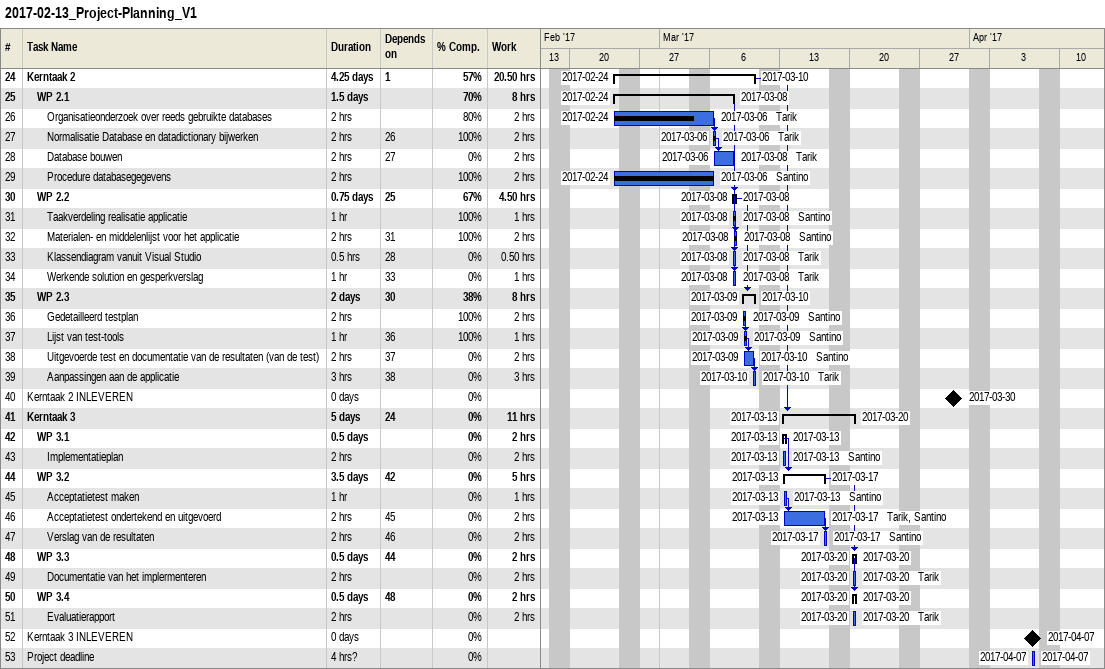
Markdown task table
2017-02-13_Project-Planning_V1

| ID | Level | Task | Duration | Start | Finish | Predecessors | Resources | % complete | Work (h) |
|---|---|---|---|---|---|---|---|---|---|
| 24 | 1 | **Kerntaak 2** | 4.25d | 2017-02-24 | 2017-03-10 | 1 |  | 57 | 20.50 |
| 25 | 2 | **WP 2.1** | 1.5d | 2017-02-24 | 2017-03-08 |  |  | 70 | 8 |
| 26 | 3 | Organisatieonderzoek over reeds gebruikte databases | 2h | 2017-02-24 | 2017-03-06 |  | Tarik | 80 | 2 |
| 27 | 3 | Normalisatie Database en datadictionary bijwerken | 2h | 2017-03-06 | 2017-03-06 | 26 | Tarik | 100 | 2 |
| 28 | 3 | Database bouwen | 2h | 2017-03-06 | 2017-03-08 | 27 | Tarik | 0 | 2 |
| 29 | 3 | Procedure databasegegevens | 2h | 2017-02-24 | 2017-03-06 |  | Santino | 100 | 2 |
| 30 | 2 | **WP 2.2** | 0.75d | 2017-03-08 | 2017-03-08 | 25 |  | 67 | 4.50 |
| 31 | 3 | Taakverdeling realisatie applicatie | 1h | 2017-03-08 | 2017-03-08 |  | Santino | 100 | 1 |
| 32 | 3 | Materialen- en middelenlijst voor het applicatie | 2h | 2017-03-08 | 2017-03-08 | 31 | Santino | 100 | 2 |
| 33 | 3 | Klassendiagram vanuit Visual Studio | 0.5h | 2017-03-08 | 2017-03-08 | 28 | Tarik | 0 | 0.50 |
| 34 | 3 | Werkende solution en gesperkverslag | 1h | 2017-03-08 | 2017-03-08 | 33 | Tarik | 0 | 1 |
| 35 | 2 | **WP 2.3** | 2d | 2017-03-09 | 2017-03-10 | 30 |  | 38 | 8 |
| 36 | 3 | Gedetailleerd testplan | 2h | 2017-03-09 | 2017-03-09 |  | Santino | 100 | 2 |
| 37 | 3 | Lijst van test-tools | 1h | 2017-03-09 | 2017-03-09 | 36 | Santino | 100 | 1 |
| 38 | 3 | Uitgevoerde test en documentatie van de resultaten (van de test) | 2h | 2017-03-09 | 2017-03-10 | 37 | Santino | 0 | 2 |
| 39 | 3 | Aanpassingen aan de applicatie | 3h | 2017-03-10 | 2017-03-10 | 38 | Tarik | 0 | 3 |
| 40 | 1 | Kerntaak 2 INLEVEREN | 0d | 2017-03-30 | 2017-03-30 |  |  | 0 |  |
| 41 | 1 | **Kerntaak 3** | 5d | 2017-03-13 | 2017-03-20 | 24 |  | 0 | 11 |
| 42 | 2 | **WP 3.1** | 0.5d | 2017-03-13 | 2017-03-13 |  |  | 0 | 2 |
| 43 | 3 | Implementatieplan | 2h | 2017-03-13 | 2017-03-13 |  | Santino | 0 | 2 |
| 44 | 2 | **WP 3.2** | 3.5d | 2017-03-13 | 2017-03-17 | 42 |  | 0 | 5 |
| 45 | 3 | Acceptatietest maken | 1h | 2017-03-13 | 2017-03-13 |  | Santino | 0 | 1 |
| 46 | 3 | Acceptatietest ondertekend en uitgevoerd | 2h | 2017-03-13 | 2017-03-17 | 45 | Tarik, Santino | 0 | 2 |
| 47 | 3 | Verslag van de resultaten | 2h | 2017-03-17 | 2017-03-17 | 46 | Santino | 0 | 2 |
| 48 | 2 | **WP 3.3** | 0.5d | 2017-03-20 | 2017-03-20 | 44 |  | 0 | 2 |
| 49 | 3 | Documentatie van het implermenteren | 2h | 2017-03-20 | 2017-03-20 |  | Tarik | 0 | 2 |
| 50 | 2 | **WP 3.4** | 0.5d | 2017-03-20 | 2017-03-20 | 48 |  | 0 | 2 |
| 51 | 3 | Evaluatierapport | 2h | 2017-03-20 | 2017-03-20 |  | Tarik | 0 | 2 |
| 52 | 1 | Kerntaak 3 INLEVEREN | 0d | 2017-04-07 | 2017-04-07 |  |  | 0 |  |
| 53 | 1 | Project deadline | 4h? | 2017-04-07 | 2017-04-07 |  |  | 0 |  |
